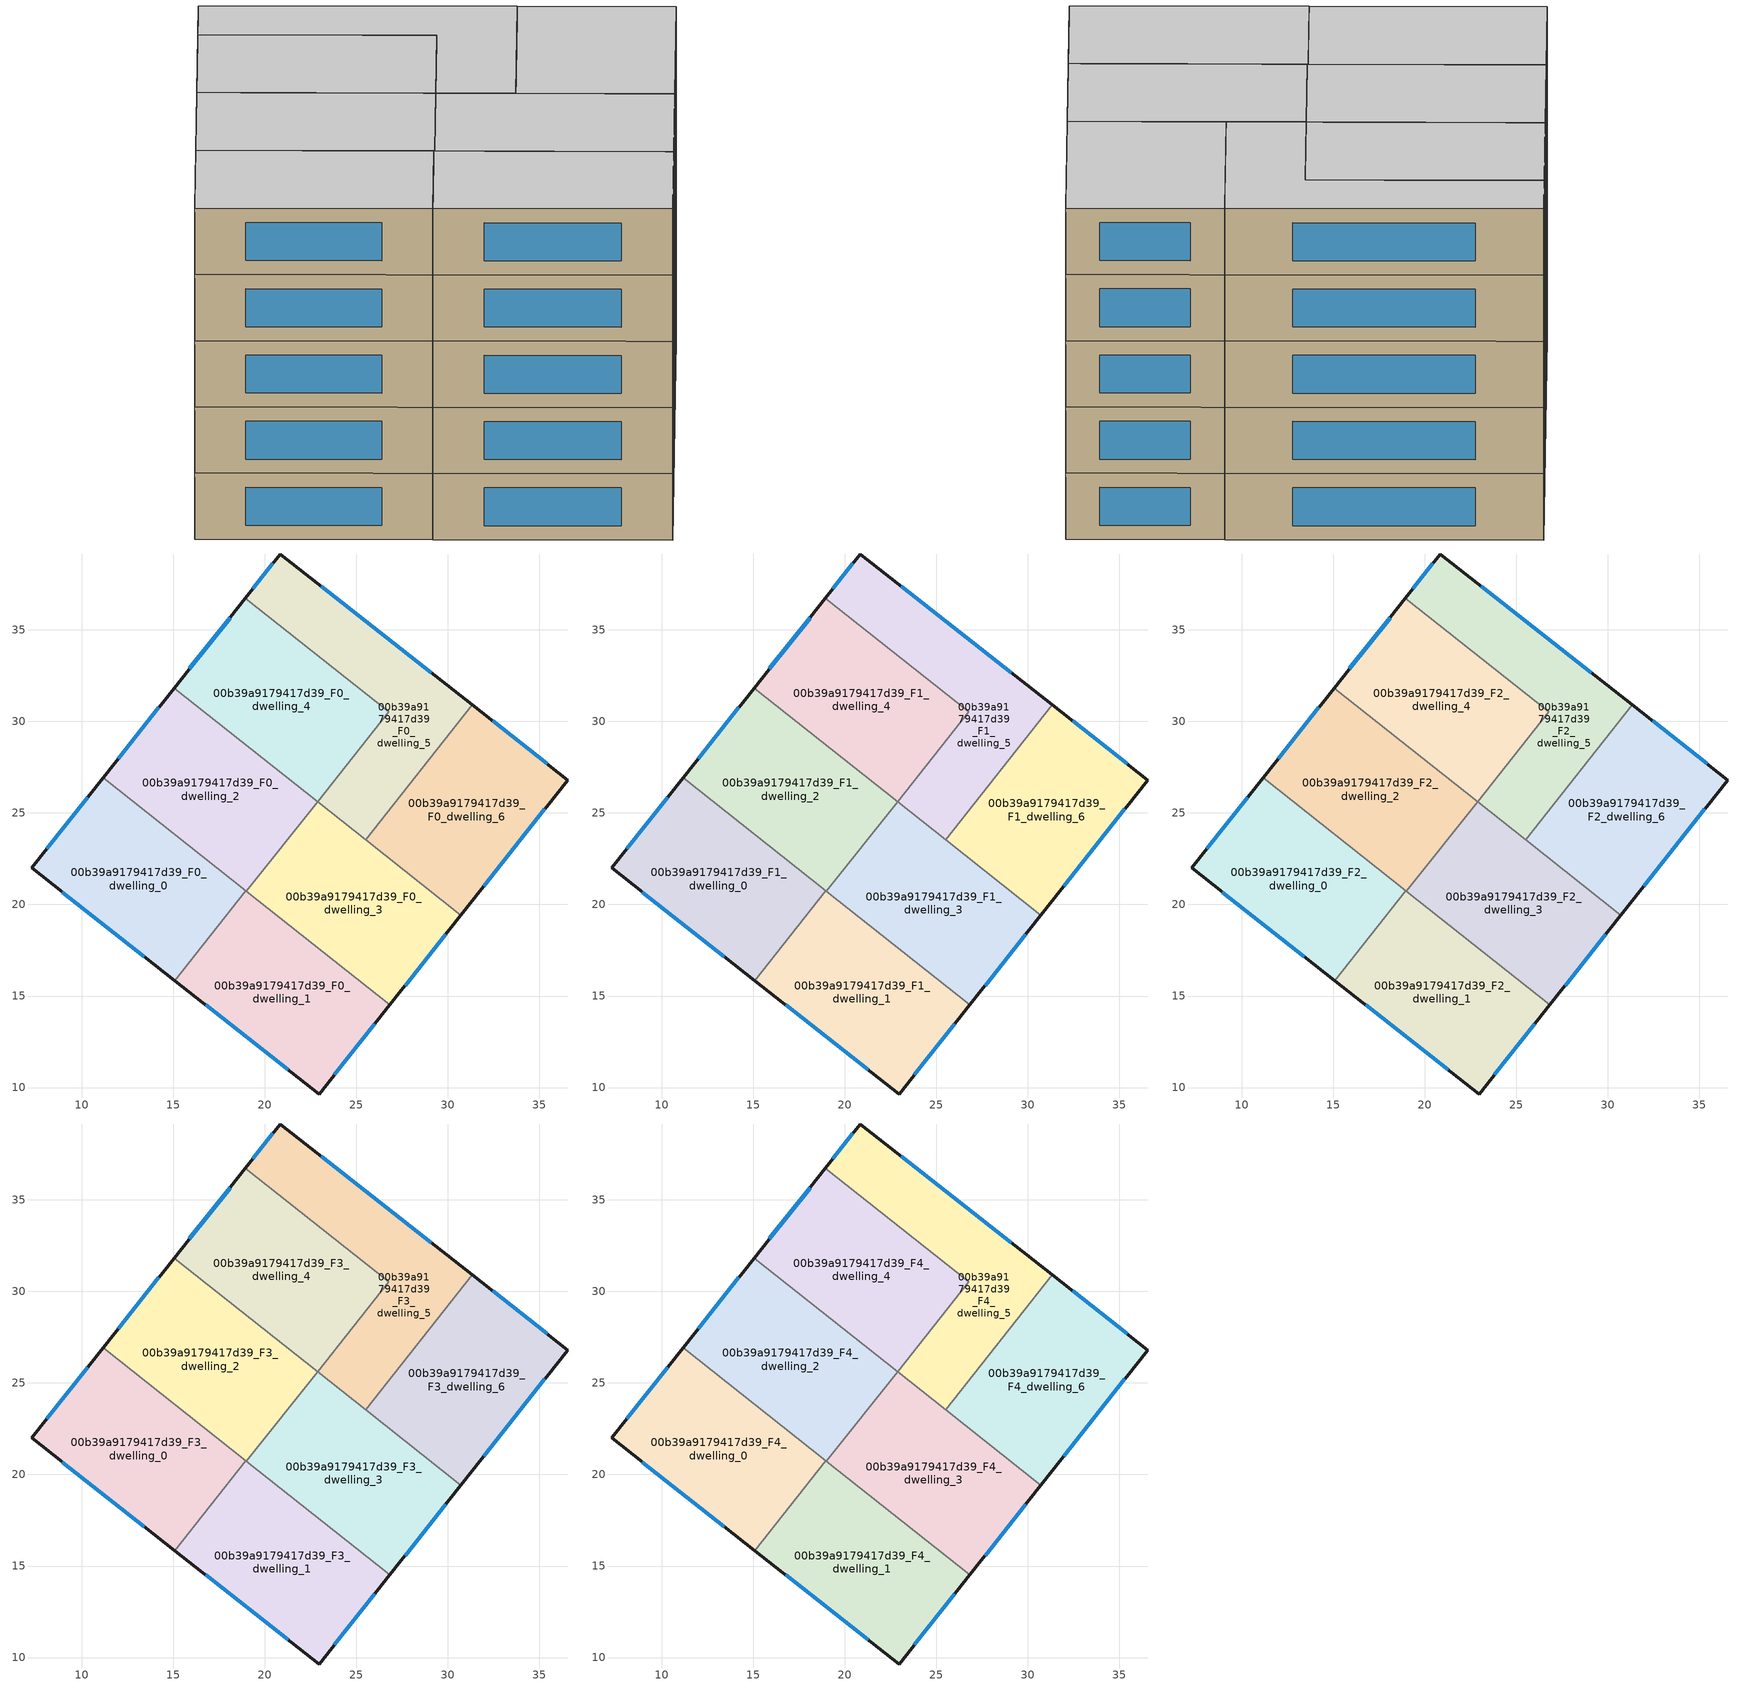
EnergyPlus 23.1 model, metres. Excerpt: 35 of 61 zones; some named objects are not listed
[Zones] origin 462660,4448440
00b39a9179417d39_F0_dwelling_0
 floor ground (EU_floor_Construction): 18.98,20.74 15.1,15.84 7.27,21.99 11.18,26.92 z0
 wall outside (EU_wall_Construction): 11.18,26.92 7.27,21.99 15.1,15.84 z0:3
 wall to 00b39a9179417d39_F0_dwelling_1 (EU_wall_Construction): 15.1,15.84 18.98,20.74 z0:3
 wall to 00b39a9179417d39_F0_dwelling_2 (EU_wall_Construction): 18.98,20.74 11.18,26.92 z0:3
 window (EU_Window_Construction): 8.95,20.67 13.42,17.16 / 10.34,25.87 8.11,23.05 z0.64:2.36
00b39a9179417d39_F0_dwelling_1
 floor ground (EU_floor_Construction): 26.84,14.52 22.98,9.65 15.1,15.84 18.98,20.74 z0
 wall outside (EU_wall_Construction): 15.1,15.84 22.98,9.65 26.84,14.52 z0:3
 wall to 00b39a9179417d39_F0_dwelling_3 (EU_wall_Construction): 26.84,14.52 19.01,20.72 z0:3
 wall to 00b39a9179417d39_F0_dwelling_2 (EU_wall_Construction): 19.01,20.72 18.98,20.74 z0:3
 window (EU_Window_Construction): 23.8,10.69 26.01,13.48 / 16.79,14.51 21.29,10.98 z0.64:2.36
00b39a9179417d39_F0_dwelling_2
 floor ground (EU_floor_Construction): 22.89,25.62 19.01,20.72 11.18,26.92 15.06,31.82 z0
 wall outside (EU_wall_Construction): 15.06,31.82 11.18,26.92 z0:3
 wall to 00b39a9179417d39_F0_dwelling_4 (EU_wall_Construction): 22.89,25.62 15.06,31.82 z0:3
 wall to 00b39a9179417d39_F0_dwelling_3 (EU_wall_Construction): 19.01,20.72 22.89,25.62 z0:3
 window (EU_Window_Construction): 14.23,30.77 12.01,27.97 z0.64:2.36
00b39a9179417d39_F0_dwelling_3
 floor ground (EU_floor_Construction): 30.72,19.42 26.84,14.52 19.01,20.72 22.89,25.62 z0
 wall outside (EU_wall_Construction): 26.84,14.52 30.72,19.42 z0:3
 wall to 00b39a9179417d39_F0_dwelling_6 (EU_wall_Construction): 30.72,19.42 25.51,23.54 z0:3
 wall to 00b39a9179417d39_F0_dwelling_5 (EU_wall_Construction): 25.51,23.54 22.89,25.62 z0:3
 window (EU_Window_Construction): 27.67,15.57 29.89,18.37 z0.64:2.36
00b39a9179417d39_F0_dwelling_4
 floor ground (EU_floor_Construction): 26.77,30.52 22.89,25.62 15.06,31.82 18.94,36.72 z0
 wall outside (EU_wall_Construction): 18.94,36.72 15.06,31.82 z0:3
 wall to 00b39a9179417d39_F0_dwelling_5 (EU_wall_Construction): 22.89,25.62 26.77,30.52 18.94,36.72 z0:3
 window (EU_Window_Construction): 18.11,35.67 15.89,32.87 z0.64:2.36
00b39a9179417d39_F0_dwelling_5
 floor ground (EU_floor_Construction): 31.34,30.9 25.51,23.54 22.89,25.62 26.77,30.52 18.94,36.72 20.86,39.14 z0
 wall outside (EU_wall_Construction): 31.34,30.9 20.86,39.14 18.94,36.72 z0:3
 wall to 00b39a9179417d39_F0_dwelling_6 (EU_wall_Construction): 25.51,23.54 31.34,30.9 z0:3
 window (EU_Window_Construction): 20.45,38.62 19.35,37.24 / 29.1,32.67 23.1,37.38 z0.64:2.36
00b39a9179417d39_F0_dwelling_6
 floor ground (EU_floor_Construction): 36.56,26.8 30.72,19.42 25.51,23.54 31.34,30.9 z0
 wall outside (EU_wall_Construction): 30.72,19.42 36.56,26.8 31.34,30.9 z0:3
 window (EU_Window_Construction): 35.45,27.68 32.46,30.02 / 31.97,21 35.31,25.22 z0.64:2.36
00b39a9179417d39_F1_dwelling_0
 floor to 00b39a9179417d39_F0_dwelling_0 (EU_floor_Construction): 18.98,20.74 15.1,15.84 7.27,21.99 11.18,26.92 z3
 wall outside (EU_wall_Construction): 11.18,26.92 7.27,21.99 15.1,15.84 z3:6
 wall to 00b39a9179417d39_F1_dwelling_1 (EU_wall_Construction): 15.1,15.84 18.98,20.74 z3:6
 wall to 00b39a9179417d39_F1_dwelling_2 (EU_wall_Construction): 18.98,20.74 11.18,26.92 z3:6
 window (EU_Window_Construction): 8.95,20.67 13.42,17.16 / 10.34,25.87 8.11,23.05 z3.64:5.36
00b39a9179417d39_F1_dwelling_1
 floor to 00b39a9179417d39_F0_dwelling_1 (EU_floor_Construction): 26.84,14.52 22.98,9.65 15.1,15.84 18.98,20.74 z3
 wall outside (EU_wall_Construction): 15.1,15.84 22.98,9.65 26.84,14.52 z3:6
 wall to 00b39a9179417d39_F1_dwelling_3 (EU_wall_Construction): 26.84,14.52 19.01,20.72 z3:6
 wall to 00b39a9179417d39_F1_dwelling_2 (EU_wall_Construction): 19.01,20.72 18.98,20.74 z3:6
 window (EU_Window_Construction): 23.8,10.69 26.01,13.48 / 16.79,14.51 21.29,10.98 z3.64:5.36
00b39a9179417d39_F1_dwelling_2
 floor to 00b39a9179417d39_F0_dwelling_2 (EU_floor_Construction): 22.89,25.62 19.01,20.72 11.18,26.92 15.06,31.82 z3
 wall outside (EU_wall_Construction): 15.06,31.82 11.18,26.92 z3:6
 wall to 00b39a9179417d39_F1_dwelling_4 (EU_wall_Construction): 22.89,25.62 15.06,31.82 z3:6
 wall to 00b39a9179417d39_F1_dwelling_3 (EU_wall_Construction): 19.01,20.72 22.89,25.62 z3:6
 window (EU_Window_Construction): 14.23,30.77 12.01,27.97 z3.64:5.36
00b39a9179417d39_F1_dwelling_3
 floor to 00b39a9179417d39_F0_dwelling_3 (EU_floor_Construction): 30.72,19.42 26.84,14.52 19.01,20.72 22.89,25.62 z3
 wall outside (EU_wall_Construction): 26.84,14.52 30.72,19.42 z3:6
 wall to 00b39a9179417d39_F1_dwelling_6 (EU_wall_Construction): 30.72,19.42 25.51,23.54 z3:6
 wall to 00b39a9179417d39_F1_dwelling_5 (EU_wall_Construction): 25.51,23.54 22.89,25.62 z3:6
 window (EU_Window_Construction): 27.67,15.57 29.89,18.37 z3.64:5.36
00b39a9179417d39_F1_dwelling_4
 floor to 00b39a9179417d39_F0_dwelling_4 (EU_floor_Construction): 26.77,30.52 22.89,25.62 15.06,31.82 18.94,36.72 z3
 wall outside (EU_wall_Construction): 18.94,36.72 15.06,31.82 z3:6
 wall to 00b39a9179417d39_F1_dwelling_5 (EU_wall_Construction): 22.89,25.62 26.77,30.52 18.94,36.72 z3:6
 window (EU_Window_Construction): 18.11,35.67 15.89,32.87 z3.64:5.36
00b39a9179417d39_F1_dwelling_5
 floor to 00b39a9179417d39_F0_dwelling_5 (EU_floor_Construction): 31.34,30.9 25.51,23.54 22.89,25.62 26.77,30.52 18.94,36.72 20.86,39.14 z3
 wall outside (EU_wall_Construction): 31.34,30.9 20.86,39.14 18.94,36.72 z3:6
 wall to 00b39a9179417d39_F1_dwelling_6 (EU_wall_Construction): 25.51,23.54 31.34,30.9 z3:6
 window (EU_Window_Construction): 20.45,38.62 19.35,37.24 / 29.1,32.67 23.1,37.38 z3.64:5.36
00b39a9179417d39_F1_dwelling_6
 floor to 00b39a9179417d39_F0_dwelling_6 (EU_floor_Construction): 36.56,26.8 30.72,19.42 25.51,23.54 31.34,30.9 z3
 wall outside (EU_wall_Construction): 30.72,19.42 36.56,26.8 31.34,30.9 z3:6
 window (EU_Window_Construction): 35.45,27.68 32.46,30.02 / 31.97,21 35.31,25.22 z3.64:5.36
00b39a9179417d39_F2_dwelling_0
 floor to 00b39a9179417d39_F1_dwelling_0 (EU_floor_Construction): 18.98,20.74 15.1,15.84 7.27,21.99 11.18,26.92 z6
 wall outside (EU_wall_Construction): 11.18,26.92 7.27,21.99 15.1,15.84 z6:9
 wall to 00b39a9179417d39_F2_dwelling_1 (EU_wall_Construction): 15.1,15.84 18.98,20.74 z6:9
 wall to 00b39a9179417d39_F2_dwelling_2 (EU_wall_Construction): 18.98,20.74 11.18,26.92 z6:9
 window (EU_Window_Construction): 8.95,20.67 13.42,17.16 / 10.34,25.87 8.11,23.05 z6.64:8.36
00b39a9179417d39_F2_dwelling_1
 floor to 00b39a9179417d39_F1_dwelling_1 (EU_floor_Construction): 26.84,14.52 22.98,9.65 15.1,15.84 18.98,20.74 z6
 wall outside (EU_wall_Construction): 15.1,15.84 22.98,9.65 26.84,14.52 z6:9
 wall to 00b39a9179417d39_F2_dwelling_3 (EU_wall_Construction): 26.84,14.52 19.01,20.72 z6:9
 wall to 00b39a9179417d39_F2_dwelling_2 (EU_wall_Construction): 19.01,20.72 18.98,20.74 z6:9
 window (EU_Window_Construction): 23.8,10.69 26.01,13.48 / 16.79,14.51 21.29,10.98 z6.64:8.36
00b39a9179417d39_F2_dwelling_2
 floor to 00b39a9179417d39_F1_dwelling_2 (EU_floor_Construction): 22.89,25.62 19.01,20.72 11.18,26.92 15.06,31.82 z6
 wall outside (EU_wall_Construction): 15.06,31.82 11.18,26.92 z6:9
 wall to 00b39a9179417d39_F2_dwelling_4 (EU_wall_Construction): 22.89,25.62 15.06,31.82 z6:9
 wall to 00b39a9179417d39_F2_dwelling_3 (EU_wall_Construction): 19.01,20.72 22.89,25.62 z6:9
 window (EU_Window_Construction): 14.23,30.77 12.01,27.97 z6.64:8.36
00b39a9179417d39_F2_dwelling_3
 floor to 00b39a9179417d39_F1_dwelling_3 (EU_floor_Construction): 30.72,19.42 26.84,14.52 19.01,20.72 22.89,25.62 z6
 wall outside (EU_wall_Construction): 26.84,14.52 30.72,19.42 z6:9
 wall to 00b39a9179417d39_F2_dwelling_6 (EU_wall_Construction): 30.72,19.42 25.51,23.54 z6:9
 wall to 00b39a9179417d39_F2_dwelling_5 (EU_wall_Construction): 25.51,23.54 22.89,25.62 z6:9
 window (EU_Window_Construction): 27.67,15.57 29.89,18.37 z6.64:8.36
00b39a9179417d39_F2_dwelling_4
 floor to 00b39a9179417d39_F1_dwelling_4 (EU_floor_Construction): 26.77,30.52 22.89,25.62 15.06,31.82 18.94,36.72 z6
 wall outside (EU_wall_Construction): 18.94,36.72 15.06,31.82 z6:9
 wall to 00b39a9179417d39_F2_dwelling_5 (EU_wall_Construction): 22.89,25.62 26.77,30.52 18.94,36.72 z6:9
 window (EU_Window_Construction): 18.11,35.67 15.89,32.87 z6.64:8.36
00b39a9179417d39_F2_dwelling_5
 floor to 00b39a9179417d39_F1_dwelling_5 (EU_floor_Construction): 31.34,30.9 25.51,23.54 22.89,25.62 26.77,30.52 18.94,36.72 20.86,39.14 z6
 wall outside (EU_wall_Construction): 31.34,30.9 20.86,39.14 18.94,36.72 z6:9
 wall to 00b39a9179417d39_F2_dwelling_6 (EU_wall_Construction): 25.51,23.54 31.34,30.9 z6:9
 window (EU_Window_Construction): 20.45,38.62 19.35,37.24 / 29.1,32.67 23.1,37.38 z6.64:8.36
00b39a9179417d39_F2_dwelling_6
 floor to 00b39a9179417d39_F1_dwelling_6 (EU_floor_Construction): 36.56,26.8 30.72,19.42 25.51,23.54 31.34,30.9 z6
 wall outside (EU_wall_Construction): 30.72,19.42 36.56,26.8 31.34,30.9 z6:9
 window (EU_Window_Construction): 35.45,27.68 32.46,30.02 / 31.97,21 35.31,25.22 z6.64:8.36
00b39a9179417d39_F3_dwelling_0
 floor to 00b39a9179417d39_F2_dwelling_0 (EU_floor_Construction): 18.98,20.74 15.1,15.84 7.27,21.99 11.18,26.92 z9
 wall outside (EU_wall_Construction): 11.18,26.92 7.27,21.99 15.1,15.84 z9:12
 wall to 00b39a9179417d39_F3_dwelling_1 (EU_wall_Construction): 15.1,15.84 18.98,20.74 z9:12
 wall to 00b39a9179417d39_F3_dwelling_2 (EU_wall_Construction): 18.98,20.74 11.18,26.92 z9:12
 window (EU_Window_Construction): 8.95,20.67 13.42,17.16 / 10.34,25.87 8.11,23.05 z9.64:11.36
00b39a9179417d39_F3_dwelling_1
 floor to 00b39a9179417d39_F2_dwelling_1 (EU_floor_Construction): 26.84,14.52 22.98,9.65 15.1,15.84 18.98,20.74 z9
 wall outside (EU_wall_Construction): 15.1,15.84 22.98,9.65 26.84,14.52 z9:12
 wall to 00b39a9179417d39_F3_dwelling_3 (EU_wall_Construction): 26.84,14.52 19.01,20.72 z9:12
 wall to 00b39a9179417d39_F3_dwelling_2 (EU_wall_Construction): 19.01,20.72 18.98,20.74 z9:12
 window (EU_Window_Construction): 23.8,10.69 26.01,13.48 / 16.79,14.51 21.29,10.98 z9.64:11.36
00b39a9179417d39_F3_dwelling_2
 floor to 00b39a9179417d39_F2_dwelling_2 (EU_floor_Construction): 22.89,25.62 19.01,20.72 11.18,26.92 15.06,31.82 z9
 wall outside (EU_wall_Construction): 15.06,31.82 11.18,26.92 z9:12
 wall to 00b39a9179417d39_F3_dwelling_4 (EU_wall_Construction): 22.89,25.62 15.06,31.82 z9:12
 wall to 00b39a9179417d39_F3_dwelling_3 (EU_wall_Construction): 19.01,20.72 22.89,25.62 z9:12
 window (EU_Window_Construction): 14.23,30.77 12.01,27.97 z9.64:11.36
00b39a9179417d39_F3_dwelling_3
 floor to 00b39a9179417d39_F2_dwelling_3 (EU_floor_Construction): 30.72,19.42 26.84,14.52 19.01,20.72 22.89,25.62 z9
 wall outside (EU_wall_Construction): 26.84,14.52 30.72,19.42 z9:12
 wall to 00b39a9179417d39_F3_dwelling_6 (EU_wall_Construction): 30.72,19.42 25.51,23.54 z9:12
 wall to 00b39a9179417d39_F3_dwelling_5 (EU_wall_Construction): 25.51,23.54 22.89,25.62 z9:12
 window (EU_Window_Construction): 27.67,15.57 29.89,18.37 z9.64:11.36
00b39a9179417d39_F3_dwelling_4
 floor to 00b39a9179417d39_F2_dwelling_4 (EU_floor_Construction): 26.77,30.52 22.89,25.62 15.06,31.82 18.94,36.72 z9
 wall outside (EU_wall_Construction): 18.94,36.72 15.06,31.82 z9:12
 wall to 00b39a9179417d39_F3_dwelling_5 (EU_wall_Construction): 22.89,25.62 26.77,30.52 18.94,36.72 z9:12
 window (EU_Window_Construction): 18.11,35.67 15.89,32.87 z9.64:11.36
00b39a9179417d39_F3_dwelling_5
 floor to 00b39a9179417d39_F2_dwelling_5 (EU_floor_Construction): 31.34,30.9 25.51,23.54 22.89,25.62 26.77,30.52 18.94,36.72 20.86,39.14 z9
 wall outside (EU_wall_Construction): 31.34,30.9 20.86,39.14 18.94,36.72 z9:12
 wall to 00b39a9179417d39_F3_dwelling_6 (EU_wall_Construction): 25.51,23.54 31.34,30.9 z9:12
 window (EU_Window_Construction): 20.45,38.62 19.35,37.24 / 29.1,32.67 23.1,37.38 z9.64:11.36
00b39a9179417d39_F3_dwelling_6
 floor to 00b39a9179417d39_F2_dwelling_6 (EU_floor_Construction): 36.56,26.8 30.72,19.42 25.51,23.54 31.34,30.9 z9
 wall outside (EU_wall_Construction): 30.72,19.42 36.56,26.8 31.34,30.9 z9:12
 window (EU_Window_Construction): 35.45,27.68 32.46,30.02 / 31.97,21 35.31,25.22 z9.64:11.36
00b39a9179417d39_F4_dwelling_0
 floor to 00b39a9179417d39_F3_dwelling_0 (EU_floor_Construction): 18.98,20.74 15.1,15.84 7.27,21.99 11.18,26.92 z12
 wall outside (EU_wall_Construction): 11.18,26.92 7.27,21.99 15.1,15.84 z12:15
 wall to 00b39a9179417d39_F4_dwelling_1 (EU_wall_Construction): 15.1,15.84 18.98,20.74 z12:15
 wall to 00b39a9179417d39_F4_dwelling_2 (EU_wall_Construction): 18.98,20.74 11.18,26.92 z12:15
 window (EU_Window_Construction): 8.95,20.67 13.42,17.16 / 10.34,25.87 8.11,23.05 z12.64:14.36
 ceiling to 00b39a9179417d39_F5_dwelling_0 (EU_floor_Construction): 15.1,15.84 18.98,20.74 11.18,26.92 7.27,21.99 z15
00b39a9179417d39_F4_dwelling_1
 floor to 00b39a9179417d39_F3_dwelling_1 (EU_floor_Construction): 26.84,14.52 22.98,9.65 15.1,15.84 18.98,20.74 z12
 wall outside (EU_wall_Construction): 15.1,15.84 22.98,9.65 26.84,14.52 z12:15
 wall to 00b39a9179417d39_F4_dwelling_3 (EU_wall_Construction): 26.84,14.52 19.01,20.72 z12:15
 wall to 00b39a9179417d39_F4_dwelling_2 (EU_wall_Construction): 19.01,20.72 18.98,20.74 z12:15
 window (EU_Window_Construction): 23.8,10.69 26.01,13.48 / 16.79,14.51 21.29,10.98 z12.64:14.36
 ceiling to 00b39a9179417d39_F5_dwelling_1 (EU_floor_Construction): 22.98,9.65 26.84,14.52 18.98,20.74 15.1,15.84 z15
00b39a9179417d39_F4_dwelling_2
 floor to 00b39a9179417d39_F3_dwelling_2 (EU_floor_Construction): 22.89,25.62 19.01,20.72 11.18,26.92 15.06,31.82 z12
 wall outside (EU_wall_Construction): 15.06,31.82 11.18,26.92 z12:15
 wall to 00b39a9179417d39_F4_dwelling_4 (EU_wall_Construction): 22.89,25.62 15.06,31.82 z12:15
 wall to 00b39a9179417d39_F4_dwelling_3 (EU_wall_Construction): 19.01,20.72 22.89,25.62 z12:15
 window (EU_Window_Construction): 14.23,30.77 12.01,27.97 z12.64:14.36
 ceiling to 00b39a9179417d39_F5_dwelling_2 (EU_floor_Construction): 19.01,20.72 22.89,25.62 15.06,31.82 11.18,26.92 z15
00b39a9179417d39_F4_dwelling_3
 floor to 00b39a9179417d39_F3_dwelling_3 (EU_floor_Construction): 30.72,19.42 26.84,14.52 19.01,20.72 22.89,25.62 z12
 wall outside (EU_wall_Construction): 26.84,14.52 30.72,19.42 z12:15
 wall to 00b39a9179417d39_F4_dwelling_6 (EU_wall_Construction): 30.72,19.42 25.51,23.54 z12:15
 wall to 00b39a9179417d39_F4_dwelling_5 (EU_wall_Construction): 25.51,23.54 22.89,25.62 z12:15
 window (EU_Window_Construction): 27.67,15.57 29.89,18.37 z12.64:14.36
 ceiling to 00b39a9179417d39_F5_dwelling_3 (EU_floor_Construction): 26.84,14.52 30.72,19.42 22.89,25.62 19.01,20.72 z15
00b39a9179417d39_F4_dwelling_4
 floor to 00b39a9179417d39_F3_dwelling_4 (EU_floor_Construction): 26.77,30.52 22.89,25.62 15.06,31.82 18.94,36.72 z12
 wall outside (EU_wall_Construction): 18.94,36.72 15.06,31.82 z12:15
 wall to 00b39a9179417d39_F4_dwelling_5 (EU_wall_Construction): 22.89,25.62 26.77,30.52 18.94,36.72 z12:15
 window (EU_Window_Construction): 18.11,35.67 15.89,32.87 z12.64:14.36
 ceiling to 00b39a9179417d39_F5_dwelling_4 (EU_floor_Construction): 22.89,25.62 26.77,30.52 18.94,36.72 15.06,31.82 z15
00b39a9179417d39_F4_dwelling_5
 floor to 00b39a9179417d39_F3_dwelling_5 (EU_floor_Construction): 31.34,30.9 25.51,23.54 22.89,25.62 26.77,30.52 18.94,36.72 20.86,39.14 z12
 wall outside (EU_wall_Construction): 31.34,30.9 20.86,39.14 18.94,36.72 z12:15
 wall to 00b39a9179417d39_F4_dwelling_6 (EU_wall_Construction): 25.51,23.54 31.34,30.9 z12:15
 window (EU_Window_Construction): 20.45,38.62 19.35,37.24 / 29.1,32.67 23.1,37.38 z12.64:14.36
 ceiling to 00b39a9179417d39_F5_dwelling_5 (EU_floor_Construction): 25.51,23.54 31.34,30.9 20.86,39.14 18.94,36.72 26.77,30.52 22.89,25.62 z15
00b39a9179417d39_F4_dwelling_6
 floor to 00b39a9179417d39_F3_dwelling_6 (EU_floor_Construction): 36.56,26.8 30.72,19.42 25.51,23.54 31.34,30.9 z12
 wall outside (EU_wall_Construction): 30.72,19.42 36.56,26.8 31.34,30.9 z12:15
 window (EU_Window_Construction): 35.45,27.68 32.46,30.02 / 31.97,21 35.31,25.22 z12.64:14.36
 ceiling to 00b39a9179417d39_F5_dwelling_6 (EU_floor_Construction): 30.72,19.42 36.56,26.8 31.34,30.9 25.51,23.54 z15
[Building]
EU S2 Campaign: North Axis=0; Terrain=City; Solar Distribution=FullExterior
[Site:Location]
Yerevan-Zvartnots.Intl.AP: Latitude=40.15; Longitude=44.383; Time Zone=4; Elevation=854
[SizingPeriod:WeatherFileDays]
AnnualSizingPeriod: Begin Month=1; Begin Day of Month=1; End Month=12; End Day of Month=31; Day of Week for Start Day=Monday; Use Weather File Daylight Saving Period=No; Use Weather File Rain and Snow Indicators=No
[MATERIAL]
EU_InternalMass_Material: Roughness=MediumRough; Thickness=0.1; Conductivity=1; Density=1800; Specific Heat=900; Thermal Absorptance=0.9; Solar Absorptance=0.7; Visible Absorptance=0.7
[MATERIAL:NOMASS] Roughness=MediumRough; Thermal Absorptance=0.9; Solar Absorptance=0.7; Visible Absorptance=0.7
Name | Thermal Resistance
EU_wall_NoMass | 1.05043
EU_floor_NoMass | 0.478065
[WINDOWMATERIAL:SIMPLEGLAZINGSYSTEM]
EU_Window_SimpleGlazing: UFactor=2.5566; Solar Heat Gain Coefficient=0.75; Visible Transmittance=0.75
[CONSTRUCTION]
EU_wall_Construction: EU_wall_NoMass
EU_floor_Construction: EU_floor_NoMass
EU_Window_Construction: EU_Window_SimpleGlazing
EU_InternalMass_Construction: EU_InternalMass_Material
[ZONE] Type=1; Multiplier=1; Ceiling Height=autocalculate; Floor Area=autocalculate; Part of Total Floor Area=Yes
Name | Volume
00b39a9179417d39_F0_dwelling_0; 00b39a9179417d39_F1_dwelling_0; 00b39a9179417d39_F2_dwelling_0; 00b39a9179417d39_F3_dwelling_0; 00b39a9179417d39_F4_dwelling_0 | 187.29
00b39a9179417d39_F0_dwelling_1; 00b39a9179417d39_F1_dwelling_1; 00b39a9179417d39_F2_dwelling_1; 00b39a9179417d39_F3_dwelling_1; 00b39a9179417d39_F4_dwelling_1 | 187.307
00b39a9179417d39_F0_dwelling_2; 00b39a9179417d39_F1_dwelling_2; 00b39a9179417d39_F2_dwelling_2; 00b39a9179417d39_F3_dwelling_2; 00b39a9179417d39_F4_dwelling_2; 00b39a9179417d39_F0_dwelling_4; 00b39a9179417d39_F1_dwelling_4; 00b39a9179417d39_F2_dwelling_4; 00b39a9179417d39_F3_dwelling_4; 00b39a9179417d39_F4_dwelling_4 | 187.315
00b39a9179417d39_F0_dwelling_3; 00b39a9179417d39_F1_dwelling_3; 00b39a9179417d39_F2_dwelling_3; 00b39a9179417d39_F3_dwelling_3; 00b39a9179417d39_F4_dwelling_3 | 187.3
00b39a9179417d39_F0_dwelling_5; 00b39a9179417d39_F1_dwelling_5; 00b39a9179417d39_F2_dwelling_5; 00b39a9179417d39_F3_dwelling_5; 00b39a9179417d39_F4_dwelling_5 | 187.301
00b39a9179417d39_F0_dwelling_6; 00b39a9179417d39_F1_dwelling_6; 00b39a9179417d39_F2_dwelling_6; 00b39a9179417d39_F3_dwelling_6; 00b39a9179417d39_F4_dwelling_6 | 187.285
[INTERNALMASS] Construction=EU_InternalMass_Construction
Name | Zone or ZoneList | Surface Area
00b39a9179417d39_F0_dwelling_0_EU_InternalMass | 00b39a9179417d39_F0_dwelling_0 | 62.4297
00b39a9179417d39_F0_dwelling_1_EU_InternalMass | 00b39a9179417d39_F0_dwelling_1 | 62.4364
00b39a9179417d39_F0_dwelling_2_EU_InternalMass | 00b39a9179417d39_F0_dwelling_2 | 62.4383
00b39a9179417d39_F0_dwelling_3_EU_InternalMass | 00b39a9179417d39_F0_dwelling_3 | 62.4334
00b39a9179417d39_F0_dwelling_4_EU_InternalMass | 00b39a9179417d39_F0_dwelling_4 | 62.4383
00b39a9179417d39_F0_dwelling_5_EU_InternalMass | 00b39a9179417d39_F0_dwelling_5 | 62.4339
00b39a9179417d39_F0_dwelling_6_EU_InternalMass | 00b39a9179417d39_F0_dwelling_6 | 62.4277
00b39a9179417d39_F1_dwelling_0_EU_InternalMass | 00b39a9179417d39_F1_dwelling_0 | 62.4297
00b39a9179417d39_F1_dwelling_1_EU_InternalMass | 00b39a9179417d39_F1_dwelling_1 | 62.4364
00b39a9179417d39_F1_dwelling_2_EU_InternalMass | 00b39a9179417d39_F1_dwelling_2 | 62.4383
00b39a9179417d39_F1_dwelling_3_EU_InternalMass | 00b39a9179417d39_F1_dwelling_3 | 62.4334
00b39a9179417d39_F1_dwelling_4_EU_InternalMass | 00b39a9179417d39_F1_dwelling_4 | 62.4383
00b39a9179417d39_F1_dwelling_5_EU_InternalMass | 00b39a9179417d39_F1_dwelling_5 | 62.4339
00b39a9179417d39_F1_dwelling_6_EU_InternalMass | 00b39a9179417d39_F1_dwelling_6 | 62.4277
00b39a9179417d39_F2_dwelling_0_EU_InternalMass | 00b39a9179417d39_F2_dwelling_0 | 62.4297
00b39a9179417d39_F2_dwelling_1_EU_InternalMass | 00b39a9179417d39_F2_dwelling_1 | 62.4364
00b39a9179417d39_F2_dwelling_2_EU_InternalMass | 00b39a9179417d39_F2_dwelling_2 | 62.4383
00b39a9179417d39_F2_dwelling_3_EU_InternalMass | 00b39a9179417d39_F2_dwelling_3 | 62.4334
00b39a9179417d39_F2_dwelling_4_EU_InternalMass | 00b39a9179417d39_F2_dwelling_4 | 62.4383
00b39a9179417d39_F2_dwelling_5_EU_InternalMass | 00b39a9179417d39_F2_dwelling_5 | 62.4339
00b39a9179417d39_F2_dwelling_6_EU_InternalMass | 00b39a9179417d39_F2_dwelling_6 | 62.4277
00b39a9179417d39_F3_dwelling_0_EU_InternalMass | 00b39a9179417d39_F3_dwelling_0 | 62.4297
00b39a9179417d39_F3_dwelling_1_EU_InternalMass | 00b39a9179417d39_F3_dwelling_1 | 62.4364
00b39a9179417d39_F3_dwelling_2_EU_InternalMass | 00b39a9179417d39_F3_dwelling_2 | 62.4383
00b39a9179417d39_F3_dwelling_3_EU_InternalMass | 00b39a9179417d39_F3_dwelling_3 | 62.4334
00b39a9179417d39_F3_dwelling_4_EU_InternalMass | 00b39a9179417d39_F3_dwelling_4 | 62.4383
00b39a9179417d39_F3_dwelling_5_EU_InternalMass | 00b39a9179417d39_F3_dwelling_5 | 62.4339
00b39a9179417d39_F3_dwelling_6_EU_InternalMass | 00b39a9179417d39_F3_dwelling_6 | 62.4277
00b39a9179417d39_F4_dwelling_0_EU_InternalMass | 00b39a9179417d39_F4_dwelling_0 | 62.4297
00b39a9179417d39_F4_dwelling_1_EU_InternalMass | 00b39a9179417d39_F4_dwelling_1 | 62.4364
00b39a9179417d39_F4_dwelling_2_EU_InternalMass | 00b39a9179417d39_F4_dwelling_2 | 62.4383
00b39a9179417d39_F4_dwelling_3_EU_InternalMass | 00b39a9179417d39_F4_dwelling_3 | 62.4334
00b39a9179417d39_F4_dwelling_4_EU_InternalMass | 00b39a9179417d39_F4_dwelling_4 | 62.4383
00b39a9179417d39_F4_dwelling_5_EU_InternalMass | 00b39a9179417d39_F4_dwelling_5 | 62.4339
00b39a9179417d39_F4_dwelling_6_EU_InternalMass | 00b39a9179417d39_F4_dwelling_6 | 62.4277
[OTHEREQUIPMENT] Fuel Type=Electricity; Design Level Calculation Method=Watts/Area; Power per Zone Floor Area=1; Fraction Latent=0; Fraction Radiant=0; Fraction Lost=0; Carbon Dioxide Generation Rate=0; EndUse Subcategory=EU_Step8_InternalGains
Name | Zone or ZoneList or Space or SpaceList | Schedule
EU_Step8_InternalGain_00b39a9179417d39_F0_dwelling_0_f000 | 00b39a9179417d39_F0_dwelling_0 | EU_Step8_GainSchedule_00b39a9179417d39_F0_dwelling_0_f000
EU_Step8_InternalGain_00b39a9179417d39_F0_dwelling_1_f000 | 00b39a9179417d39_F0_dwelling_1 | EU_Step8_GainSchedule_00b39a9179417d39_F0_dwelling_1_f000
EU_Step8_InternalGain_00b39a9179417d39_F0_dwelling_2_f000 | 00b39a9179417d39_F0_dwelling_2 | EU_Step8_GainSchedule_00b39a9179417d39_F0_dwelling_2_f000
EU_Step8_InternalGain_00b39a9179417d39_F0_dwelling_3_f000 | 00b39a9179417d39_F0_dwelling_3 | EU_Step8_GainSchedule_00b39a9179417d39_F0_dwelling_3_f000
EU_Step8_InternalGain_00b39a9179417d39_F0_dwelling_4_f000 | 00b39a9179417d39_F0_dwelling_4 | EU_Step8_GainSchedule_00b39a9179417d39_F0_dwelling_4_f000
EU_Step8_InternalGain_00b39a9179417d39_F0_dwelling_5_f000 | 00b39a9179417d39_F0_dwelling_5 | EU_Step8_GainSchedule_00b39a9179417d39_F0_dwelling_5_f000
EU_Step8_InternalGain_00b39a9179417d39_F0_dwelling_6_f000 | 00b39a9179417d39_F0_dwelling_6 | EU_Step8_GainSchedule_00b39a9179417d39_F0_dwelling_6_f000
EU_Step8_InternalGain_00b39a9179417d39_F1_dwelling_0_f000 | 00b39a9179417d39_F1_dwelling_0 | EU_Step8_GainSchedule_00b39a9179417d39_F1_dwelling_0_f000
EU_Step8_InternalGain_00b39a9179417d39_F1_dwelling_1_f000 | 00b39a9179417d39_F1_dwelling_1 | EU_Step8_GainSchedule_00b39a9179417d39_F1_dwelling_1_f000
EU_Step8_InternalGain_00b39a9179417d39_F1_dwelling_2_f000 | 00b39a9179417d39_F1_dwelling_2 | EU_Step8_GainSchedule_00b39a9179417d39_F1_dwelling_2_f000
EU_Step8_InternalGain_00b39a9179417d39_F1_dwelling_3_f000 | 00b39a9179417d39_F1_dwelling_3 | EU_Step8_GainSchedule_00b39a9179417d39_F1_dwelling_3_f000
EU_Step8_InternalGain_00b39a9179417d39_F1_dwelling_4_f000 | 00b39a9179417d39_F1_dwelling_4 | EU_Step8_GainSchedule_00b39a9179417d39_F1_dwelling_4_f000
EU_Step8_InternalGain_00b39a9179417d39_F1_dwelling_5_f000 | 00b39a9179417d39_F1_dwelling_5 | EU_Step8_GainSchedule_00b39a9179417d39_F1_dwelling_5_f000
EU_Step8_InternalGain_00b39a9179417d39_F1_dwelling_6_f000 | 00b39a9179417d39_F1_dwelling_6 | EU_Step8_GainSchedule_00b39a9179417d39_F1_dwelling_6_f000
EU_Step8_InternalGain_00b39a9179417d39_F2_dwelling_0_f000 | 00b39a9179417d39_F2_dwelling_0 | EU_Step8_GainSchedule_00b39a9179417d39_F2_dwelling_0_f000
EU_Step8_InternalGain_00b39a9179417d39_F2_dwelling_1_f000 | 00b39a9179417d39_F2_dwelling_1 | EU_Step8_GainSchedule_00b39a9179417d39_F2_dwelling_1_f000
EU_Step8_InternalGain_00b39a9179417d39_F2_dwelling_2_f000 | 00b39a9179417d39_F2_dwelling_2 | EU_Step8_GainSchedule_00b39a9179417d39_F2_dwelling_2_f000
EU_Step8_InternalGain_00b39a9179417d39_F2_dwelling_3_f000 | 00b39a9179417d39_F2_dwelling_3 | EU_Step8_GainSchedule_00b39a9179417d39_F2_dwelling_3_f000
EU_Step8_InternalGain_00b39a9179417d39_F2_dwelling_4_f000 | 00b39a9179417d39_F2_dwelling_4 | EU_Step8_GainSchedule_00b39a9179417d39_F2_dwelling_4_f000
EU_Step8_InternalGain_00b39a9179417d39_F2_dwelling_5_f000 | 00b39a9179417d39_F2_dwelling_5 | EU_Step8_GainSchedule_00b39a9179417d39_F2_dwelling_5_f000
EU_Step8_InternalGain_00b39a9179417d39_F2_dwelling_6_f000 | 00b39a9179417d39_F2_dwelling_6 | EU_Step8_GainSchedule_00b39a9179417d39_F2_dwelling_6_f000
EU_Step8_InternalGain_00b39a9179417d39_F3_dwelling_0_f000 | 00b39a9179417d39_F3_dwelling_0 | EU_Step8_GainSchedule_00b39a9179417d39_F3_dwelling_0_f000
EU_Step8_InternalGain_00b39a9179417d39_F3_dwelling_1_f000 | 00b39a9179417d39_F3_dwelling_1 | EU_Step8_GainSchedule_00b39a9179417d39_F3_dwelling_1_f000
EU_Step8_InternalGain_00b39a9179417d39_F3_dwelling_2_f000 | 00b39a9179417d39_F3_dwelling_2 | EU_Step8_GainSchedule_00b39a9179417d39_F3_dwelling_2_f000
EU_Step8_InternalGain_00b39a9179417d39_F3_dwelling_3_f000 | 00b39a9179417d39_F3_dwelling_3 | EU_Step8_GainSchedule_00b39a9179417d39_F3_dwelling_3_f000
EU_Step8_InternalGain_00b39a9179417d39_F3_dwelling_4_f000 | 00b39a9179417d39_F3_dwelling_4 | EU_Step8_GainSchedule_00b39a9179417d39_F3_dwelling_4_f000
EU_Step8_InternalGain_00b39a9179417d39_F3_dwelling_5_f000 | 00b39a9179417d39_F3_dwelling_5 | EU_Step8_GainSchedule_00b39a9179417d39_F3_dwelling_5_f000
EU_Step8_InternalGain_00b39a9179417d39_F3_dwelling_6_f000 | 00b39a9179417d39_F3_dwelling_6 | EU_Step8_GainSchedule_00b39a9179417d39_F3_dwelling_6_f000
EU_Step8_InternalGain_00b39a9179417d39_F4_dwelling_0_f000 | 00b39a9179417d39_F4_dwelling_0 | EU_Step8_GainSchedule_00b39a9179417d39_F4_dwelling_0_f000
EU_Step8_InternalGain_00b39a9179417d39_F4_dwelling_1_f000 | 00b39a9179417d39_F4_dwelling_1 | EU_Step8_GainSchedule_00b39a9179417d39_F4_dwelling_1_f000
EU_Step8_InternalGain_00b39a9179417d39_F4_dwelling_2_f000 | 00b39a9179417d39_F4_dwelling_2 | EU_Step8_GainSchedule_00b39a9179417d39_F4_dwelling_2_f000
EU_Step8_InternalGain_00b39a9179417d39_F4_dwelling_3_f000 | 00b39a9179417d39_F4_dwelling_3 | EU_Step8_GainSchedule_00b39a9179417d39_F4_dwelling_3_f000
EU_Step8_InternalGain_00b39a9179417d39_F4_dwelling_4_f000 | 00b39a9179417d39_F4_dwelling_4 | EU_Step8_GainSchedule_00b39a9179417d39_F4_dwelling_4_f000
EU_Step8_InternalGain_00b39a9179417d39_F4_dwelling_5_f000 | 00b39a9179417d39_F4_dwelling_5 | EU_Step8_GainSchedule_00b39a9179417d39_F4_dwelling_5_f000
EU_Step8_InternalGain_00b39a9179417d39_F4_dwelling_6_f000 | 00b39a9179417d39_F4_dwelling_6 | EU_Step8_GainSchedule_00b39a9179417d39_F4_dwelling_6_f000
[ZONEVENTILATION:DESIGNFLOWRATE] Schedule=EU_AlwaysOn; Design Flow Rate Calculation Method=AirChanges/Hour; Air Changes per Hour=0.557805; Ventilation Type=Natural; Fan Pressure Rise=0; Fan Total Efficiency=1; Constant Term Coefficient=1; Temperature Term Coefficient=0; Velocity Term Coefficient=0; Velocity Squared Term Coefficient=0; Minimum Indoor Temperature=-100; Maximum Indoor Temperature=100; Delta Temperature=-100; Minimum Outdoor Temperature=-100; Maximum Outdoor Temperature=100; Maximum Wind Speed=40
Name | Zone or ZoneList or Space or SpaceList
EU_ConstantAir_00b39a9179417d39_F0_dwelling_0 | 00b39a9179417d39_F0_dwelling_0
EU_ConstantAir_00b39a9179417d39_F0_dwelling_1 | 00b39a9179417d39_F0_dwelling_1
EU_ConstantAir_00b39a9179417d39_F0_dwelling_2 | 00b39a9179417d39_F0_dwelling_2
EU_ConstantAir_00b39a9179417d39_F0_dwelling_3 | 00b39a9179417d39_F0_dwelling_3
EU_ConstantAir_00b39a9179417d39_F0_dwelling_4 | 00b39a9179417d39_F0_dwelling_4
EU_ConstantAir_00b39a9179417d39_F0_dwelling_5 | 00b39a9179417d39_F0_dwelling_5
EU_ConstantAir_00b39a9179417d39_F0_dwelling_6 | 00b39a9179417d39_F0_dwelling_6
EU_ConstantAir_00b39a9179417d39_F1_dwelling_0 | 00b39a9179417d39_F1_dwelling_0
EU_ConstantAir_00b39a9179417d39_F1_dwelling_1 | 00b39a9179417d39_F1_dwelling_1
EU_ConstantAir_00b39a9179417d39_F1_dwelling_2 | 00b39a9179417d39_F1_dwelling_2
EU_ConstantAir_00b39a9179417d39_F1_dwelling_3 | 00b39a9179417d39_F1_dwelling_3
EU_ConstantAir_00b39a9179417d39_F1_dwelling_4 | 00b39a9179417d39_F1_dwelling_4
EU_ConstantAir_00b39a9179417d39_F1_dwelling_5 | 00b39a9179417d39_F1_dwelling_5
EU_ConstantAir_00b39a9179417d39_F1_dwelling_6 | 00b39a9179417d39_F1_dwelling_6
EU_ConstantAir_00b39a9179417d39_F2_dwelling_0 | 00b39a9179417d39_F2_dwelling_0
EU_ConstantAir_00b39a9179417d39_F2_dwelling_1 | 00b39a9179417d39_F2_dwelling_1
EU_ConstantAir_00b39a9179417d39_F2_dwelling_2 | 00b39a9179417d39_F2_dwelling_2
EU_ConstantAir_00b39a9179417d39_F2_dwelling_3 | 00b39a9179417d39_F2_dwelling_3
EU_ConstantAir_00b39a9179417d39_F2_dwelling_4 | 00b39a9179417d39_F2_dwelling_4
EU_ConstantAir_00b39a9179417d39_F2_dwelling_5 | 00b39a9179417d39_F2_dwelling_5
EU_ConstantAir_00b39a9179417d39_F2_dwelling_6 | 00b39a9179417d39_F2_dwelling_6
EU_ConstantAir_00b39a9179417d39_F3_dwelling_0 | 00b39a9179417d39_F3_dwelling_0
EU_ConstantAir_00b39a9179417d39_F3_dwelling_1 | 00b39a9179417d39_F3_dwelling_1
EU_ConstantAir_00b39a9179417d39_F3_dwelling_2 | 00b39a9179417d39_F3_dwelling_2
EU_ConstantAir_00b39a9179417d39_F3_dwelling_3 | 00b39a9179417d39_F3_dwelling_3
EU_ConstantAir_00b39a9179417d39_F3_dwelling_4 | 00b39a9179417d39_F3_dwelling_4
EU_ConstantAir_00b39a9179417d39_F3_dwelling_5 | 00b39a9179417d39_F3_dwelling_5
EU_ConstantAir_00b39a9179417d39_F3_dwelling_6 | 00b39a9179417d39_F3_dwelling_6
EU_ConstantAir_00b39a9179417d39_F4_dwelling_0 | 00b39a9179417d39_F4_dwelling_0
EU_ConstantAir_00b39a9179417d39_F4_dwelling_1 | 00b39a9179417d39_F4_dwelling_1
EU_ConstantAir_00b39a9179417d39_F4_dwelling_2 | 00b39a9179417d39_F4_dwelling_2
EU_ConstantAir_00b39a9179417d39_F4_dwelling_3 | 00b39a9179417d39_F4_dwelling_3
EU_ConstantAir_00b39a9179417d39_F4_dwelling_4 | 00b39a9179417d39_F4_dwelling_4
EU_ConstantAir_00b39a9179417d39_F4_dwelling_5 | 00b39a9179417d39_F4_dwelling_5
EU_ConstantAir_00b39a9179417d39_F4_dwelling_6 | 00b39a9179417d39_F4_dwelling_6
[HVACTEMPLATE:THERMOSTAT] Constant Heating Setpoint=20; Constant Cooling Setpoint=50
EU_HeatOnly_00b39a9179417d39_F0_dwelling_0; EU_HeatOnly_00b39a9179417d39_F0_dwelling_1; EU_HeatOnly_00b39a9179417d39_F0_dwelling_2; EU_HeatOnly_00b39a9179417d39_F0_dwelling_3; EU_HeatOnly_00b39a9179417d39_F0_dwelling_4; EU_HeatOnly_00b39a9179417d39_F0_dwelling_5; EU_HeatOnly_00b39a9179417d39_F0_dwelling_6; EU_HeatOnly_00b39a9179417d39_F1_dwelling_0; EU_HeatOnly_00b39a9179417d39_F1_dwelling_1
[HVACTEMPLATE:ZONE:IDEALLOADSAIRSYSTEM] System Availability Schedule=EU_AlwaysOn; Maximum Heating Supply Air Temperature=50; Minimum Cooling Supply Air Temperature=13; Maximum Heating Supply Air Humidity Ratio=0.0156; Minimum Cooling Supply Air Humidity Ratio=0.0077; Heating Limit=NoLimit; Cooling Limit=NoLimit; Heating Availability Schedule=EU_AlwaysOn; Cooling Availability Schedule=EU_CoolingOff; Dehumidification Control Type=ConstantSensibleHeatRatio; Cooling Sensible Heat Ratio=0.7; Dehumidification Setpoint=60; Humidification Control Type=None; Humidification Setpoint=30; Outdoor Air Method=None; Outdoor Air Flow Rate per Person=0.00944; Outdoor Air Flow Rate per Zone Floor Area=0; Outdoor Air Flow Rate per Zone=0; Demand Controlled Ventilation Type=None; Outdoor Air Economizer Type=NoEconomizer; Heat Recovery Type=None; Sensible Heat Recovery Effectiveness=0.7; Latent Heat Recovery Effectiveness=0.65
Name | Template Thermostat
00b39a9179417d39_F0_dwelling_0 | EU_HeatOnly_00b39a9179417d39_F0_dwelling_0
00b39a9179417d39_F0_dwelling_1 | EU_HeatOnly_00b39a9179417d39_F0_dwelling_1
00b39a9179417d39_F0_dwelling_2 | EU_HeatOnly_00b39a9179417d39_F0_dwelling_2
00b39a9179417d39_F0_dwelling_3 | EU_HeatOnly_00b39a9179417d39_F0_dwelling_3
00b39a9179417d39_F0_dwelling_4 | EU_HeatOnly_00b39a9179417d39_F0_dwelling_4
00b39a9179417d39_F0_dwelling_5 | EU_HeatOnly_00b39a9179417d39_F0_dwelling_5
00b39a9179417d39_F0_dwelling_6 | EU_HeatOnly_00b39a9179417d39_F0_dwelling_6
00b39a9179417d39_F1_dwelling_0 | EU_HeatOnly_00b39a9179417d39_F1_dwelling_0
00b39a9179417d39_F1_dwelling_1 | EU_HeatOnly_00b39a9179417d39_F1_dwelling_1
00b39a9179417d39_F1_dwelling_2 | EU_HeatOnly_00b39a9179417d39_F1_dwelling_2
00b39a9179417d39_F1_dwelling_3 | EU_HeatOnly_00b39a9179417d39_F1_dwelling_3
00b39a9179417d39_F1_dwelling_4 | EU_HeatOnly_00b39a9179417d39_F1_dwelling_4
00b39a9179417d39_F1_dwelling_5 | EU_HeatOnly_00b39a9179417d39_F1_dwelling_5
00b39a9179417d39_F1_dwelling_6 | EU_HeatOnly_00b39a9179417d39_F1_dwelling_6
00b39a9179417d39_F2_dwelling_0 | EU_HeatOnly_00b39a9179417d39_F2_dwelling_0
00b39a9179417d39_F2_dwelling_1 | EU_HeatOnly_00b39a9179417d39_F2_dwelling_1
00b39a9179417d39_F2_dwelling_2 | EU_HeatOnly_00b39a9179417d39_F2_dwelling_2
00b39a9179417d39_F2_dwelling_3 | EU_HeatOnly_00b39a9179417d39_F2_dwelling_3
00b39a9179417d39_F2_dwelling_4 | EU_HeatOnly_00b39a9179417d39_F2_dwelling_4
00b39a9179417d39_F2_dwelling_5 | EU_HeatOnly_00b39a9179417d39_F2_dwelling_5
00b39a9179417d39_F2_dwelling_6 | EU_HeatOnly_00b39a9179417d39_F2_dwelling_6
00b39a9179417d39_F3_dwelling_0 | EU_HeatOnly_00b39a9179417d39_F3_dwelling_0
00b39a9179417d39_F3_dwelling_1 | EU_HeatOnly_00b39a9179417d39_F3_dwelling_1
00b39a9179417d39_F3_dwelling_2 | EU_HeatOnly_00b39a9179417d39_F3_dwelling_2
00b39a9179417d39_F3_dwelling_3 | EU_HeatOnly_00b39a9179417d39_F3_dwelling_3
00b39a9179417d39_F3_dwelling_4 | EU_HeatOnly_00b39a9179417d39_F3_dwelling_4
00b39a9179417d39_F3_dwelling_5 | EU_HeatOnly_00b39a9179417d39_F3_dwelling_5
00b39a9179417d39_F3_dwelling_6 | EU_HeatOnly_00b39a9179417d39_F3_dwelling_6
00b39a9179417d39_F4_dwelling_0 | EU_HeatOnly_00b39a9179417d39_F4_dwelling_0
00b39a9179417d39_F4_dwelling_1 | EU_HeatOnly_00b39a9179417d39_F4_dwelling_1
00b39a9179417d39_F4_dwelling_2 | EU_HeatOnly_00b39a9179417d39_F4_dwelling_2
00b39a9179417d39_F4_dwelling_3 | EU_HeatOnly_00b39a9179417d39_F4_dwelling_3
00b39a9179417d39_F4_dwelling_4 | EU_HeatOnly_00b39a9179417d39_F4_dwelling_4
00b39a9179417d39_F4_dwelling_5 | EU_HeatOnly_00b39a9179417d39_F4_dwelling_5
00b39a9179417d39_F4_dwelling_6 | EU_HeatOnly_00b39a9179417d39_F4_dwelling_6
[SIZING:ZONE] Zone Cooling Design Supply Air Temperature Input Method=SupplyAirTemperature; Zone Cooling Design Supply Air Temperature=13; Zone Heating Design Supply Air Temperature Input Method=SupplyAirTemperature; Zone Heating Design Supply Air Temperature=50; Zone Cooling Design Supply Air Humidity Ratio=0.008; Zone Heating Design Supply Air Humidity Ratio=0.008; Cooling Design Air Flow Method=DesignDay; Cooling Design Air Flow Rate=0; Cooling Minimum Air Flow per Zone Floor Area=0.000762; Cooling Minimum Air Flow=0; Cooling Minimum Air Flow Fraction=0.2; Heating Design Air Flow Method=DesignDay; Heating Design Air Flow Rate=0; Heating Maximum Air Flow per Zone Floor Area=0.002032; Heating Maximum Air Flow=0.141576; Heating Maximum Air Flow Fraction=0.3; Account for Dedicated Outdoor Air System=No; Dedicated Outdoor Air System Control Strategy=NeutralSupplyAir; Dedicated Outdoor Air Low Setpoint Temperature for Design=autosize; Dedicated Outdoor Air High Setpoint Temperature for Design=autosize; Zone Load Sizing Method=Sensible Load Only No Latent Load; Zone Latent Cooling Design Supply Air Humidity Ratio Input Method=HumidityRatioDifference; Zone Cooling Design Supply Air Humidity Ratio Difference=0.005; Zone Latent Heating Design Supply Air Humidity Ratio Input Method=HumidityRatioDifference; Zone Humidification Design Supply Air Humidity Ratio Difference=0.005
00b39a9179417d39_F0_dwelling_0; 00b39a9179417d39_F0_dwelling_1; 00b39a9179417d39_F0_dwelling_2; 00b39a9179417d39_F0_dwelling_3; 00b39a9179417d39_F0_dwelling_4; 00b39a9179417d39_F0_dwelling_5; 00b39a9179417d39_F0_dwelling_6; 00b39a9179417d39_F1_dwelling_0; 00b39a9179417d39_F1_dwelling_1; 00b39a9179417d39_F1_dwelling_2; 00b39a9179417d39_F1_dwelling_3; 00b39a9179417d39_F1_dwelling_4; 00b39a9179417d39_F1_dwelling_5; 00b39a9179417d39_F1_dwelling_6; 00b39a9179417d39_F2_dwelling_0; 00b39a9179417d39_F2_dwelling_1; 00b39a9179417d39_F2_dwelling_2; 00b39a9179417d39_F2_dwelling_3; 00b39a9179417d39_F2_dwelling_4; 00b39a9179417d39_F2_dwelling_5; 00b39a9179417d39_F2_dwelling_6; 00b39a9179417d39_F3_dwelling_0; 00b39a9179417d39_F3_dwelling_1; 00b39a9179417d39_F3_dwelling_2; 00b39a9179417d39_F3_dwelling_3; 00b39a9179417d39_F3_dwelling_4; 00b39a9179417d39_F3_dwelling_5; 00b39a9179417d39_F3_dwelling_6; 00b39a9179417d39_F4_dwelling_0; 00b39a9179417d39_F4_dwelling_1; 00b39a9179417d39_F4_dwelling_2; 00b39a9179417d39_F4_dwelling_3; 00b39a9179417d39_F4_dwelling_4; 00b39a9179417d39_F4_dwelling_5; 00b39a9179417d39_F4_dwelling_6
[SCHEDULE:CONSTANT]
Name | Hourly Value
EU_AlwaysOn | 1
EU_CoolingOff | 0
[SCHEDULE:FILE] Column Number=1; Rows to Skip at Top=0; Number of Hours of Data=8760; Column Separator=Comma; Interpolate to Timestep=No; Minutes per Item=60; Adjust Schedule for Daylight Savings=Yes
Name | File
EU_Step8_GainSchedule_00b39a9179417d39_F0_dwelling_0_f000 | ../../schedules/00b39a9179417d39/00b39a9179417d39_F0_dwelling_0_f000_gain.csv
EU_Step8_GainSchedule_00b39a9179417d39_F0_dwelling_1_f000 | ../../schedules/00b39a9179417d39/00b39a9179417d39_F0_dwelling_1_f000_gain.csv
EU_Step8_GainSchedule_00b39a9179417d39_F0_dwelling_2_f000 | ../../schedules/00b39a9179417d39/00b39a9179417d39_F0_dwelling_2_f000_gain.csv
EU_Step8_GainSchedule_00b39a9179417d39_F0_dwelling_3_f000 | ../../schedules/00b39a9179417d39/00b39a9179417d39_F0_dwelling_3_f000_gain.csv
EU_Step8_GainSchedule_00b39a9179417d39_F0_dwelling_4_f000 | ../../schedules/00b39a9179417d39/00b39a9179417d39_F0_dwelling_4_f000_gain.csv
EU_Step8_GainSchedule_00b39a9179417d39_F0_dwelling_5_f000 | ../../schedules/00b39a9179417d39/00b39a9179417d39_F0_dwelling_5_f000_gain.csv
EU_Step8_GainSchedule_00b39a9179417d39_F0_dwelling_6_f000 | ../../schedules/00b39a9179417d39/00b39a9179417d39_F0_dwelling_6_f000_gain.csv
EU_Step8_GainSchedule_00b39a9179417d39_F1_dwelling_0_f000 | ../../schedules/00b39a9179417d39/00b39a9179417d39_F1_dwelling_0_f000_gain.csv
EU_Step8_GainSchedule_00b39a9179417d39_F1_dwelling_1_f000 | ../../schedules/00b39a9179417d39/00b39a9179417d39_F1_dwelling_1_f000_gain.csv
EU_Step8_GainSchedule_00b39a9179417d39_F1_dwelling_2_f000 | ../../schedules/00b39a9179417d39/00b39a9179417d39_F1_dwelling_2_f000_gain.csv
EU_Step8_GainSchedule_00b39a9179417d39_F1_dwelling_3_f000 | ../../schedules/00b39a9179417d39/00b39a9179417d39_F1_dwelling_3_f000_gain.csv
EU_Step8_GainSchedule_00b39a9179417d39_F1_dwelling_4_f000 | ../../schedules/00b39a9179417d39/00b39a9179417d39_F1_dwelling_4_f000_gain.csv
EU_Step8_GainSchedule_00b39a9179417d39_F1_dwelling_5_f000 | ../../schedules/00b39a9179417d39/00b39a9179417d39_F1_dwelling_5_f000_gain.csv
EU_Step8_GainSchedule_00b39a9179417d39_F1_dwelling_6_f000 | ../../schedules/00b39a9179417d39/00b39a9179417d39_F1_dwelling_6_f000_gain.csv
EU_Step8_GainSchedule_00b39a9179417d39_F2_dwelling_0_f000 | ../../schedules/00b39a9179417d39/00b39a9179417d39_F2_dwelling_0_f000_gain.csv
EU_Step8_GainSchedule_00b39a9179417d39_F2_dwelling_1_f000 | ../../schedules/00b39a9179417d39/00b39a9179417d39_F2_dwelling_1_f000_gain.csv
EU_Step8_GainSchedule_00b39a9179417d39_F2_dwelling_2_f000 | ../../schedules/00b39a9179417d39/00b39a9179417d39_F2_dwelling_2_f000_gain.csv
EU_Step8_GainSchedule_00b39a9179417d39_F2_dwelling_3_f000 | ../../schedules/00b39a9179417d39/00b39a9179417d39_F2_dwelling_3_f000_gain.csv
EU_Step8_GainSchedule_00b39a9179417d39_F2_dwelling_4_f000 | ../../schedules/00b39a9179417d39/00b39a9179417d39_F2_dwelling_4_f000_gain.csv
EU_Step8_GainSchedule_00b39a9179417d39_F2_dwelling_5_f000 | ../../schedules/00b39a9179417d39/00b39a9179417d39_F2_dwelling_5_f000_gain.csv
EU_Step8_GainSchedule_00b39a9179417d39_F2_dwelling_6_f000 | ../../schedules/00b39a9179417d39/00b39a9179417d39_F2_dwelling_6_f000_gain.csv
EU_Step8_GainSchedule_00b39a9179417d39_F3_dwelling_0_f000 | ../../schedules/00b39a9179417d39/00b39a9179417d39_F3_dwelling_0_f000_gain.csv
EU_Step8_GainSchedule_00b39a9179417d39_F3_dwelling_1_f000 | ../../schedules/00b39a9179417d39/00b39a9179417d39_F3_dwelling_1_f000_gain.csv
EU_Step8_GainSchedule_00b39a9179417d39_F3_dwelling_2_f000 | ../../schedules/00b39a9179417d39/00b39a9179417d39_F3_dwelling_2_f000_gain.csv
EU_Step8_GainSchedule_00b39a9179417d39_F3_dwelling_3_f000 | ../../schedules/00b39a9179417d39/00b39a9179417d39_F3_dwelling_3_f000_gain.csv
EU_Step8_GainSchedule_00b39a9179417d39_F3_dwelling_4_f000 | ../../schedules/00b39a9179417d39/00b39a9179417d39_F3_dwelling_4_f000_gain.csv
EU_Step8_GainSchedule_00b39a9179417d39_F3_dwelling_5_f000 | ../../schedules/00b39a9179417d39/00b39a9179417d39_F3_dwelling_5_f000_gain.csv
EU_Step8_GainSchedule_00b39a9179417d39_F3_dwelling_6_f000 | ../../schedules/00b39a9179417d39/00b39a9179417d39_F3_dwelling_6_f000_gain.csv
EU_Step8_GainSchedule_00b39a9179417d39_F4_dwelling_0_f000 | ../../schedules/00b39a9179417d39/00b39a9179417d39_F4_dwelling_0_f000_gain.csv
EU_Step8_GainSchedule_00b39a9179417d39_F4_dwelling_1_f000 | ../../schedules/00b39a9179417d39/00b39a9179417d39_F4_dwelling_1_f000_gain.csv
EU_Step8_GainSchedule_00b39a9179417d39_F4_dwelling_2_f000 | ../../schedules/00b39a9179417d39/00b39a9179417d39_F4_dwelling_2_f000_gain.csv
EU_Step8_GainSchedule_00b39a9179417d39_F4_dwelling_3_f000 | ../../schedules/00b39a9179417d39/00b39a9179417d39_F4_dwelling_3_f000_gain.csv
EU_Step8_GainSchedule_00b39a9179417d39_F4_dwelling_4_f000 | ../../schedules/00b39a9179417d39/00b39a9179417d39_F4_dwelling_4_f000_gain.csv
EU_Step8_GainSchedule_00b39a9179417d39_F4_dwelling_5_f000 | ../../schedules/00b39a9179417d39/00b39a9179417d39_F4_dwelling_5_f000_gain.csv
EU_Step8_GainSchedule_00b39a9179417d39_F4_dwelling_6_f000 | ../../schedules/00b39a9179417d39/00b39a9179417d39_F4_dwelling_6_f000_gain.csv
